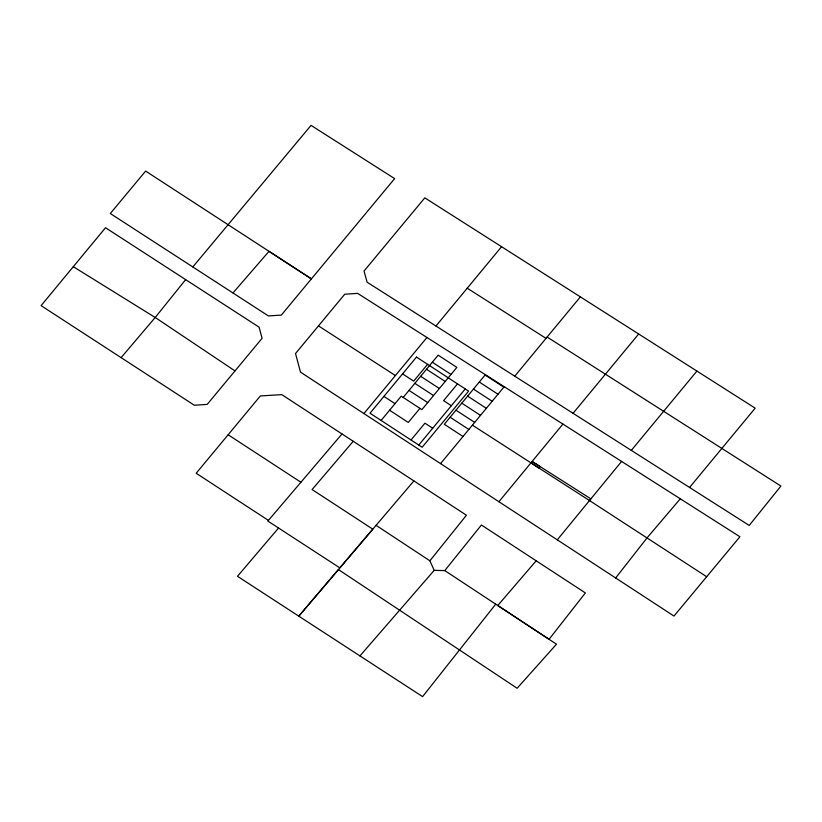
<?xml version="1.0" encoding="UTF-8"?>
<svg xmlns="http://www.w3.org/2000/svg" width="822" height="822" viewBox="0 0 822 822"><rect width="100%" height="100%" fill="white"/><g stroke="black" fill="none" stroke-linecap="round" stroke-linejoin="round"><path stroke-width="1.23" d="M615.647 577.979L647.181 537.722L680.318 498.79M495.728 604.17L422.59 696.624L237.476 576.294L278.555 528.022M413.898 480.911L298.797 616.161L338.438 569.564L517.141 688.271L556.494 644.201L444.784 570.591L434.191 570.355L429.896 560.799L466.444 515.23L281.812 394.642L260.348 395.947L196.181 473.267L268.424 520.398M185.638 279.644L155.214 317.487L121.111 357.642L41.1 305.63L105.514 227.735L259.074 327.166L262.084 338.315L207.175 404.414L194.3 405.225L121.111 357.642M444.784 570.591L481.404 525.001L585.377 592.939L549.055 639.3L497.762 605.526L536.18 560.809M557.285 539.859L590.874 498.862L532.101 461.471L540.126 466.557L538.955 468.006L472.403 425.159M530.94 462.878L589.497 500.547L621.607 461.419M498.913 501.739L562.926 424.08L739.913 536.745L673.989 616.068L300.503 372.14L295.519 353.522L344.757 294.214L357.662 293.382L562.926 424.08M435.958 326.015L501.564 246.703M580.363 296.886L546.024 338.366L467.235 288.193M514.757 376.188L547.133 337.03L780.9 486.059L749.222 525.443L367.105 282.203L364.033 271.034L424.81 197.845L755.171 408.164L689.566 487.477M573.068 413.302L638.673 333.989M631.317 450.384L696.922 371.071M363.899 413.569L426.947 337.503M381.11 420.463L401.239 396.163L421.881 409.633L456.868 367.383L438.167 355.176L403.181 397.427M427.594 364.331L413.682 381.131L402.575 373.876M419.939 408.37L408.277 422.446L389.577 410.24M411.031 439.996L424.943 423.196L432.691 428.252M457.515 383.864L443.603 400.663L451.35 405.719M418.778 445.062L465.262 388.919M440.551 463.618L504.246 386.689M192.8 266.955L311.055 125.376L394.642 178.61L281.33 315.103L268.424 315.936L110.312 213.515L145.628 171.079L311.404 278.884L269 251.327L232.945 292.981M342.014 433.944L267.869 521.066L339.876 567.889L372.787 529.163L312.103 489.542L353.244 441.28M434.191 570.355L359.944 655.925M73.302 266.688L155.214 317.487L235.01 370.917M589.497 500.547L706.663 576.725M318.484 325.892L395.403 375.541M503.835 387.203L485.134 374.996L444.312 424.286L463.012 436.492M479.298 382.035L497.998 394.241M432.341 362.225L451.031 374.431M473.472 389.073L492.173 401.28M426.505 369.263L445.205 381.47M467.636 396.122L486.336 408.329M420.679 376.301L439.369 388.508M461.81 403.16L480.51 415.367M414.843 383.35L433.543 395.557M455.974 410.199L474.674 422.405M409.017 390.388L427.707 402.595M450.148 417.247L468.848 429.454M383.915 396.41L395.022 403.664M228.136 434.756L300.893 482.237M376.086 525.35L429.896 560.799M416.487 357.077L370.003 413.209L422.138 447.25L468.622 391.108L416.487 357.077"/></g></svg>
